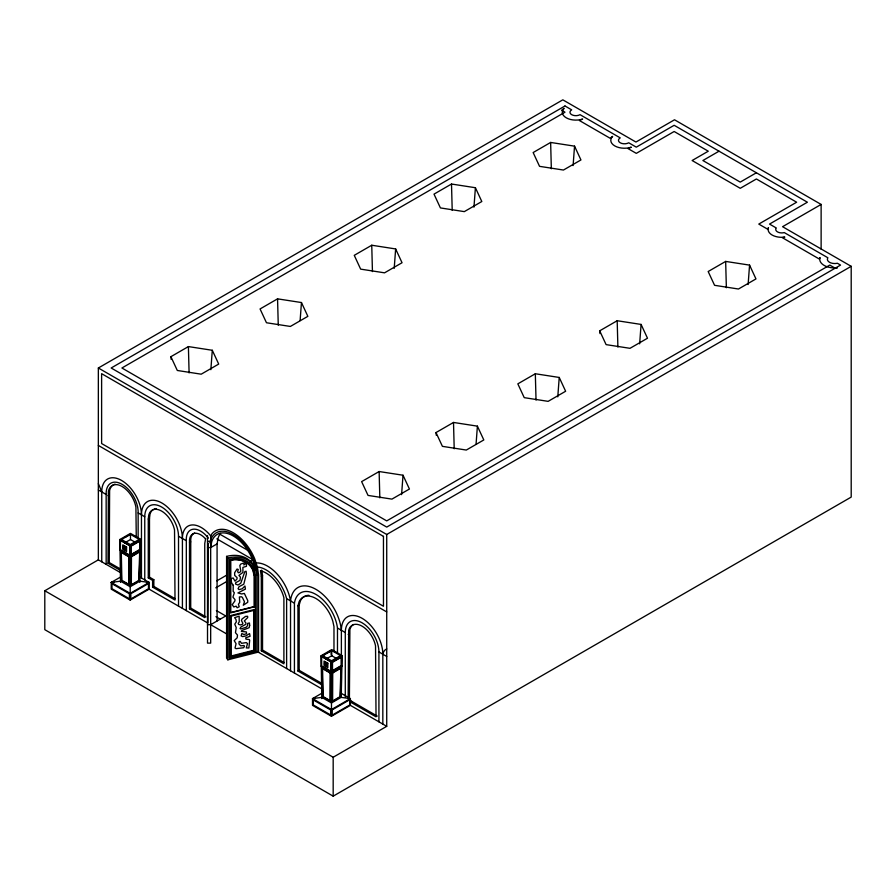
<?xml version="1.0" encoding="UTF-8"?>
<svg xmlns="http://www.w3.org/2000/svg" width="896" height="896" viewBox="0 0 896 896"><rect width="100%" height="100%" fill="white"/><g stroke="black" fill="none" stroke-linecap="round" stroke-linejoin="round"><path stroke-width="1.34" d="M205.654 538.451L204.747 543.525L204.747 617.624L189.482 608.81L189.515 539.862A15.848 9.15 60 0 1 205.397 538.731L205.565 538.955M205.99 616.907L190.714 608.093L190.758 539.146A15.848 9.15 60 0 1 194.667 532.952M120.512 582.422L119.851 539.515L130.469 533.389L140.907 539.414L139.832 582.422M120.568 572.667L98.347 559.843L44.8 590.755L44.8 629.675L333.178 796.163L851.2 497.09L851.2 266.325L386.725 534.486L386.725 726.331L350.392 705.354L331.453 716.285L312.514 705.354L312.514 698.622L321.787 697.379L331.453 702.957L341.118 697.379L342.182 655.614L331.744 649.589L321.126 655.715L321.787 698.622M210.851 369.69L212.296 350.28L188.395 346.584L170.901 356.686L171.181 359.419M300.115 320.566L301.459 302.546L277.558 298.85L260.064 308.952L266.47 322.75L290.36 326.446L307.854 316.344L301.459 302.546M394.206 268.352L395.64 248.942L371.75 245.235L354.256 255.338L360.651 269.136L384.552 272.832L402.046 262.73L395.64 248.942M401.587 494.637L403.021 475.227L379.131 471.531L361.626 481.622L368.032 495.421L391.933 499.117L409.427 489.026L403.021 475.227M473.962 207.144L475.406 187.723L451.506 184.027L434.011 194.13L440.418 207.928L464.318 211.624L481.813 201.522L475.406 187.723M476.067 444.181L477.4 426.149L453.51 422.453L436.005 432.555L436.296 435.299M573.104 165.558L574.538 146.149L550.637 142.453L533.142 152.544L539.549 166.342L563.45 170.038L580.944 159.947L574.538 146.149M557.782 396.872L559.227 377.451L535.326 373.755L517.832 383.858L524.238 397.656L548.128 401.352L565.634 391.25L559.227 377.451M639.643 343.84L641.088 324.43L617.187 320.734L599.693 330.826L599.973 333.57M748.126 284.525L749.56 265.115L725.659 261.419L708.165 271.522L714.571 285.309L738.472 289.016L755.966 278.914L749.56 265.115M119.952 570.147L108.035 563.259L108.382 491.277A19.958 11.525 60 0 1 122.147 486.528A19.958 11.525 60 0 1 135.912 507.181L136.259 536.85M119.997 568.747L109.267 562.554L109.614 490.571A19.958 11.525 60 0 1 115.08 484.131M148.266 519.042L148.747 515.066A18.872 10.898 60 0 1 161.638 511.09A18.872 10.898 60 0 1 174.53 529.95L175.011 600.062L152.611 587.126L152.611 580.395L148.266 577.886L148.266 519.042L149.498 518.325L149.979 514.36A18.872 10.898 60 0 1 153.44 509.443M348.163 697.973L348.667 630.325A19.667 11.357 60 0 1 362.096 626.181A19.667 11.357 60 0 1 375.536 645.837L376.029 716.822L350.392 702.027L351.624 701.31M349.406 698.645L349.899 629.608A19.667 11.357 60 0 1 353.506 624.49M208.342 543.301L207.917 623.101L149.117 589.154L130.178 600.085L111.238 589.154L111.238 582.422L120.702 576.957M207.514 547.579L210.672 547.579L211.736 541.643A31.954 18.446 60 0 1 233.24 535.954A31.954 18.446 60 0 1 254.755 566.485L255.282 570.058M217.078 620.995L217.078 543.883L218.142 537.947A31.954 18.446 60 0 1 220.539 533.389M321.877 684.846L297.942 671.026L297.942 605.763L299.096 601.754A25.838 14.918 60 0 1 315.952 598.517A25.838 14.918 60 0 1 332.808 621.219L333.973 626.562L333.973 651.56M321.91 683.435L299.174 670.309L299.174 605.046L300.328 601.037A25.838 14.918 60 0 1 305.346 595.997M98.347 559.843L98.347 367.998L562.822 99.837L635.936 142.05L674.509 119.784L821.128 204.434L821.128 249.189M108.035 495.645L109.267 494.928M719.029 151.2L702.878 160.518L740.242 182.101L756.403 172.771M122.83 538.541L120.501 539.885L120.366 549.741L129.774 555.173L129.774 545.832L120.366 540.411M125.16 537.197L129.819 534.509M130.469 534.363L121.542 539.515L130.29 544.566L139.216 539.414L130.469 534.363L130.469 539.538L124.891 542.752M119.851 539.515L130.29 545.541L140.907 539.414M108.035 563.259L109.267 562.554M140.907 549.942L130.29 556.069L130.178 600.085M189.482 542.606L190.714 541.89M148.266 577.886L149.498 577.17L153.843 579.69L153.843 586.421L175.067 598.674M139.25 576.722L149.117 582.422L130.178 593.354L111.238 582.422L120.512 581.168L130.178 586.746L139.832 581.168L149.117 582.422L149.117 589.154M152.611 580.395L153.843 579.69M210.672 547.579L217.078 543.883M152.611 587.126L153.843 586.421M821.128 204.434L782.566 226.699L851.2 266.325M216.843 580.832L226.542 575.232M249.57 561.938L253.198 559.843L216.843 538.854M215.79 587.832L226.699 581.526M189.482 608.81L190.714 608.093M260.501 570.864L260.96 570.931A26.678 15.4 60 0 1 283.024 594.821L283.898 597.722L283.898 663.824L261.296 650.776L261.296 576.229L260.501 570.864L261.744 570.147L262.539 575.512L262.539 650.059L283.942 662.424M261.296 576.229L262.539 575.512M207.514 624.691L210.672 624.691L225.77 615.978L216.373 610.546M297.942 605.763L299.174 605.046M261.296 650.776L262.539 650.059M348.163 634.413L349.406 633.696M322.941 655.413L325.27 654.069M327.6 652.725L329.93 651.381M331.744 650.563L322.818 655.715L331.565 660.766L340.491 655.614L331.744 650.563L331.744 655.738L326.166 658.963M297.942 671.026L299.174 670.309M321.126 655.715L331.565 661.741L342.182 655.614M342.182 666.142L331.565 672.269L331.453 716.285M350.392 705.354L350.392 698.622L331.453 709.554L312.514 698.622L321.978 693.157M44.8 590.755L333.178 757.254L386.725 726.331M254.442 567.437A31.954 23.89 -37.2 0 0 226.587 556.394L226.587 658.157L227.853 659.826L257.085 652.422L257.107 574.246M207.514 541.352L210.672 541.352M111.238 582.422L113.893 582.422M146.462 582.422L149.117 582.422M312.514 698.622L315.168 698.622M347.738 698.622L350.392 698.622L340.525 692.933M341.118 697.379L350.392 698.622M98.347 367.998L386.725 534.486M98.347 445.435L386.725 611.923M219.43 533.96L248.517 550.749M98.347 489.955L106.154 494.469L106.154 564.346M106.154 494.469A22.646 13.07 60 0 1 122.147 484.333A22.646 13.07 60 0 1 138.141 512.938L144.76 516.757A23.867 13.776 60 0 1 161.638 507.013A23.867 13.776 60 0 1 178.517 536.245L178.517 606.122M178.517 536.245L186.323 540.747L186.323 610.635M182.414 608.373L182.414 538.496A26.656 15.389 60 0 1 191.834 524.966A26.656 15.389 60 0 1 210.762 535.954L211.781 534.016A35.885 20.72 60 0 1 254.699 558.79L257.398 567.022A30.542 17.64 60 0 1 286.619 598.662L294.426 603.165A30.834 17.797 60 0 1 315.952 594.44A30.834 17.797 60 0 1 337.478 628.018L345.285 632.52A23.789 13.731 60 0 1 362.096 622.81A23.789 13.731 60 0 1 378.918 651.941L378.918 721.829M378.918 651.941L386.725 656.454M130.469 539.538L135.934 542.696M331.744 655.738L336.112 658.269M119.851 550.043L130.29 556.069L130.29 545.541M321.126 666.243L331.565 672.269L331.565 661.741M215.914 616.672L220.237 619.17M349.406 700.022L377.272 716.117M210.672 624.691L227.304 634.29M257.107 651.504L321.899 688.912M226.587 556.394L227.853 558.062A31.954 23.89 -37.2 0 1 255.707 569.106L257.085 575.31M641.088 324.43L647.494 338.229L630 348.32L606.099 344.624L599.693 330.826M477.4 426.149L483.806 439.947L466.312 450.05L442.411 446.354L436.005 432.555M212.296 350.28L218.702 364.078L201.208 374.181L177.307 370.474L170.901 356.686M257.398 567.022L258.574 574.941L258.574 652.344M725.659 261.419L726.365 287.75M617.187 320.734L617.893 347.066M550.637 142.453L551.342 168.784M535.326 373.755L536.032 400.086M451.506 184.027L452.211 210.358M453.51 422.453L454.205 448.784M379.131 471.531L379.826 497.862M371.75 245.235L372.445 271.578M277.558 298.85L278.264 325.181M188.395 346.584L189.101 372.915M322.011 669.502L322.101 673.68M341.376 655.424L341.376 630.269A29.31 16.923 60 0 1 362.096 618.307A29.31 16.923 60 0 1 382.827 654.203L382.827 724.08M345.285 632.52L345.285 696.819M341.376 676.39L341.376 694.568M337.478 628.018L337.478 653.173M333.178 757.254L333.178 796.163M331.094 650.709L331.094 654.584M294.426 603.165L294.426 673.053M256.077 562.968A33.186 19.152 60 0 1 290.528 600.914L290.528 670.79M286.619 598.662L286.619 668.539M227.853 558.062L227.853 659.826M210.672 535.685L210.672 643.115L207.514 643.115L207.514 535.685M149.498 518.325L149.498 577.17M144.76 516.757L144.76 579.914M101.741 561.803L101.741 491.915A28.078 16.206 60 0 1 121.598 480.458A28.078 16.206 60 0 1 141.456 514.842L141.456 577.998M138.141 512.938L138.141 537.645M98.347 483.694A93.722 54.107 60 0 1 101.741 491.915M382.827 654.203A16.923 9.778 60 0 1 386.725 648.928M186.323 540.747A20.339 11.738 60 0 1 193.222 529.211A20.339 11.738 60 0 1 208.331 538.115M209.854 542.797A33.813 19.522 60 0 1 235.066 535.573A33.813 19.522 60 0 1 257.118 574.258M290.528 600.914A36.187 20.888 60 0 1 315.952 589.355A36.187 20.888 60 0 1 341.376 630.269M141.456 514.842A28.963 16.722 60 0 1 161.93 503.026A28.963 16.722 60 0 1 182.414 538.496M154.291 509.029A18.872 10.898 60 0 1 156.206 508.592M306.466 595.627A25.838 14.918 60 0 1 308.918 595.314M128.878 556.853L128.778 584.338L121.878 580.362L121.296 552.474L128.878 556.853M129.315 556.606L129.203 585.077L121.464 580.608L120.848 551.723L129.315 556.606M131.04 556.494L130.939 585.446L139.104 580.731L140.112 551.253L131.04 556.494M131.454 556.718L131.342 584.752L138.723 580.496L139.698 551.958L131.454 556.718M330.154 673.053L330.053 700.549L323.165 696.573L322.571 668.674L330.154 673.053M330.59 672.818L330.478 701.288L322.739 696.819L322.134 667.934L330.59 672.818M332.326 672.694L332.214 701.658L340.39 696.942L341.387 667.464L332.326 672.694M332.73 672.918L332.618 700.963L339.998 696.707L340.973 668.158L332.73 672.918M233.229 585.278L233.15 591.405L234.349 592.715L232.915 597.139L234.976 599.57L234.92 600.891L232.243 604.699L233.778 606.962L236.163 606.189L237.182 607.768L239.221 606.749L238.403 604.307L239.736 602.314L239.389 596.982L241.562 596.758L242.435 597.52L244.462 601.776L243.264 605.237L247.722 602.28L247.766 600.622L244.362 593.432L241.651 593.958L237.922 592.95L245.403 589.109L244.955 585.995L242.189 588.795L238.941 589.613L238.078 588.706L239.042 586.69L243.768 584.214L246.4 573.854L246.12 571.245L244.877 571.57L240.766 583.206L238.034 585.021L235.581 584.046L235.637 582.758L239.982 580.384L240.453 577.091L238.918 575.434L242.917 572.376L242.906 567.381L246.456 566.328L246.378 563.091L243.858 564.973L244.104 562.901L240.744 564.066L239.814 565.533L240.834 571.178L239.736 572.398L238.314 572.757L237.653 571.682L238.269 569.498L237.048 569.027L234.629 572.757L234.696 575.411L237.07 577.64L237.026 578.917L234.987 581.168L233.173 577.998L231.75 578.357L230.978 579.813L231.717 583.117L233.229 585.278M249.659 625.363L249.155 627.682L242.133 630.403L241.315 631.411L246.355 631.926L246.602 633.651L243.981 634.525L241.853 633.506L241.125 635.925L242.67 636.597L245.773 635.97L249.57 633.595L250.085 636.272L245.706 637.818L245.963 639.128L249.413 639.61L249.682 640.36L248.875 647.965L246.288 647.909L247.498 643.574L246.31 642.6L241.461 643.317L240.262 641.413L239.12 641.603L239.019 644L240.71 645.837L243.891 645.512L244.496 646.173L243.656 647.73L236.006 648.67L235.032 648.01L236.074 643.72L234.226 640.629L237.182 637.806L237.485 635.051L235.469 632.71L236.219 627.558L234.763 624.176L236.342 621.813L235.984 619.461L234.618 617.691L239.165 616.157L239.21 621.891L238.19 623.448L238.627 624.389L240.486 624.926L242.536 624.232L242.872 623.302L241.45 620.558L241.976 619.069L245.538 616.403L247.598 616.291L247.71 617.568L244.339 620.917L245.907 622.955L245.862 624.322L241.035 626.898L240.016 628.477L240.789 628.992L246.21 627.234L247.61 625.565L247.677 623.381L249.435 622.978L249.659 625.363M123.648 545.586C121.542 553.011 130.256 549.349 123.648 545.586M324.923 661.797C322.773 669.178 331.52 665.627 324.979 661.786M819.974 257.779L819.358 259.056L782.253 237.63L784.862 237.115A13.63 7.874 0 0 1 768.466 227.651L767.57 229.152L758.778 224.078L796.645 202.216L756.403 178.976L740.242 188.306L692.126 160.518L708.277 151.2L674.162 131.499L636.294 153.362L628.062 148.613L631.31 147.179A13.675 7.896 0 0 1 614.802 145.925A13.675 7.896 0 0 1 612.629 136.382L610.131 138.264L579.376 120.501L582.646 119.056A13.563 7.829 0 0 1 566.261 117.813A13.563 7.829 0 0 1 564.11 108.349L561.602 110.242L564.984 112.19L121.912 367.998L386.725 520.89L829.797 265.082L835.15 268.173L837.357 267.814A14.997 8.658 0 0 1 819.974 257.779M123.939 547.355C126.493 552.25 126 546.045 123.928 547.378M325.214 663.555C327.846 668.506 327.107 662.099 325.203 663.589M564.984 105.986L111.16 367.998L386.725 527.094L840.549 265.082L837.39 263.256A7.37 4.256 0 0 1 829.539 262.293A7.37 4.256 0 0 1 827.87 257.768L784.269 232.59A5.992 3.461 0 0 1 777.504 231.896A5.992 3.461 0 0 1 776.306 227.998L769.518 224.078L807.397 202.216L674.162 125.294L636.294 147.157L628.723 142.789A6.014 3.472 0 0 1 620.222 142.789A6.014 3.472 0 0 1 620.222 137.883L580.037 114.677A5.902 3.405 0 0 1 571.682 114.677A5.902 3.405 0 0 1 571.682 109.861L564.984 105.986M140.291 540.478L130.906 545.888L130.906 555.005L140.291 549.584L140.291 540.478M139.966 541.038L131.23 546.078L131.23 554.445L139.966 549.394L139.966 541.038M148.467 583.542L130.827 593.723L130.827 598.965L148.467 588.773L148.467 583.542M341.566 656.678L332.181 662.099L332.181 671.205L341.566 665.795L341.566 656.678M341.242 657.238L332.506 662.29L332.506 670.645L341.242 665.605L341.242 657.238M349.742 699.742L332.102 709.934L332.102 715.165L349.742 704.984L349.742 699.742M254.218 606.57L230.72 612.528L230.72 560.235L234.427 559.709A28.795 21.526 -37.2 0 1 252.963 570.595L254.218 576.274L254.218 606.57M254.542 606.782L230.395 612.898L230.395 559.978L234.517 559.406A29.154 21.795 -37.2 0 1 253.277 570.427L254.542 576.162L254.542 606.782M254.542 609.47L230.395 615.597L230.395 656.925L254.542 650.798L254.542 609.47M253.714 610.422L231.224 616.123L231.224 655.973L253.714 650.272L253.714 610.422M255.618 651.482L229.32 658.146L229.32 559.171L234.786 558.398A30.33 22.68 -37.2 0 1 254.296 569.867L255.618 575.803L255.618 651.482M383.454 536.379L101.618 373.666L101.618 443.542L383.454 606.256L383.454 536.379M130.099 545.642L120.042 539.84L120.042 549.931L130.099 555.733L130.099 545.642M331.374 661.853L321.317 656.051L321.317 666.142L331.374 671.944L331.374 661.853M331.05 662.043L321.653 656.611L321.653 665.952L331.05 671.384L331.05 662.043M126.56 547.053L122.774 544.869L122.774 549.338L126.56 551.522L126.56 547.053M327.835 663.264L324.05 661.08L324.05 665.538L327.835 667.722L327.835 663.264M129.427 593.79L111.989 583.722L111.989 588.717L129.427 598.786L129.427 593.79M330.702 709.99L313.264 699.922L313.264 704.917L330.702 714.986L330.702 709.99"/></g></svg>
